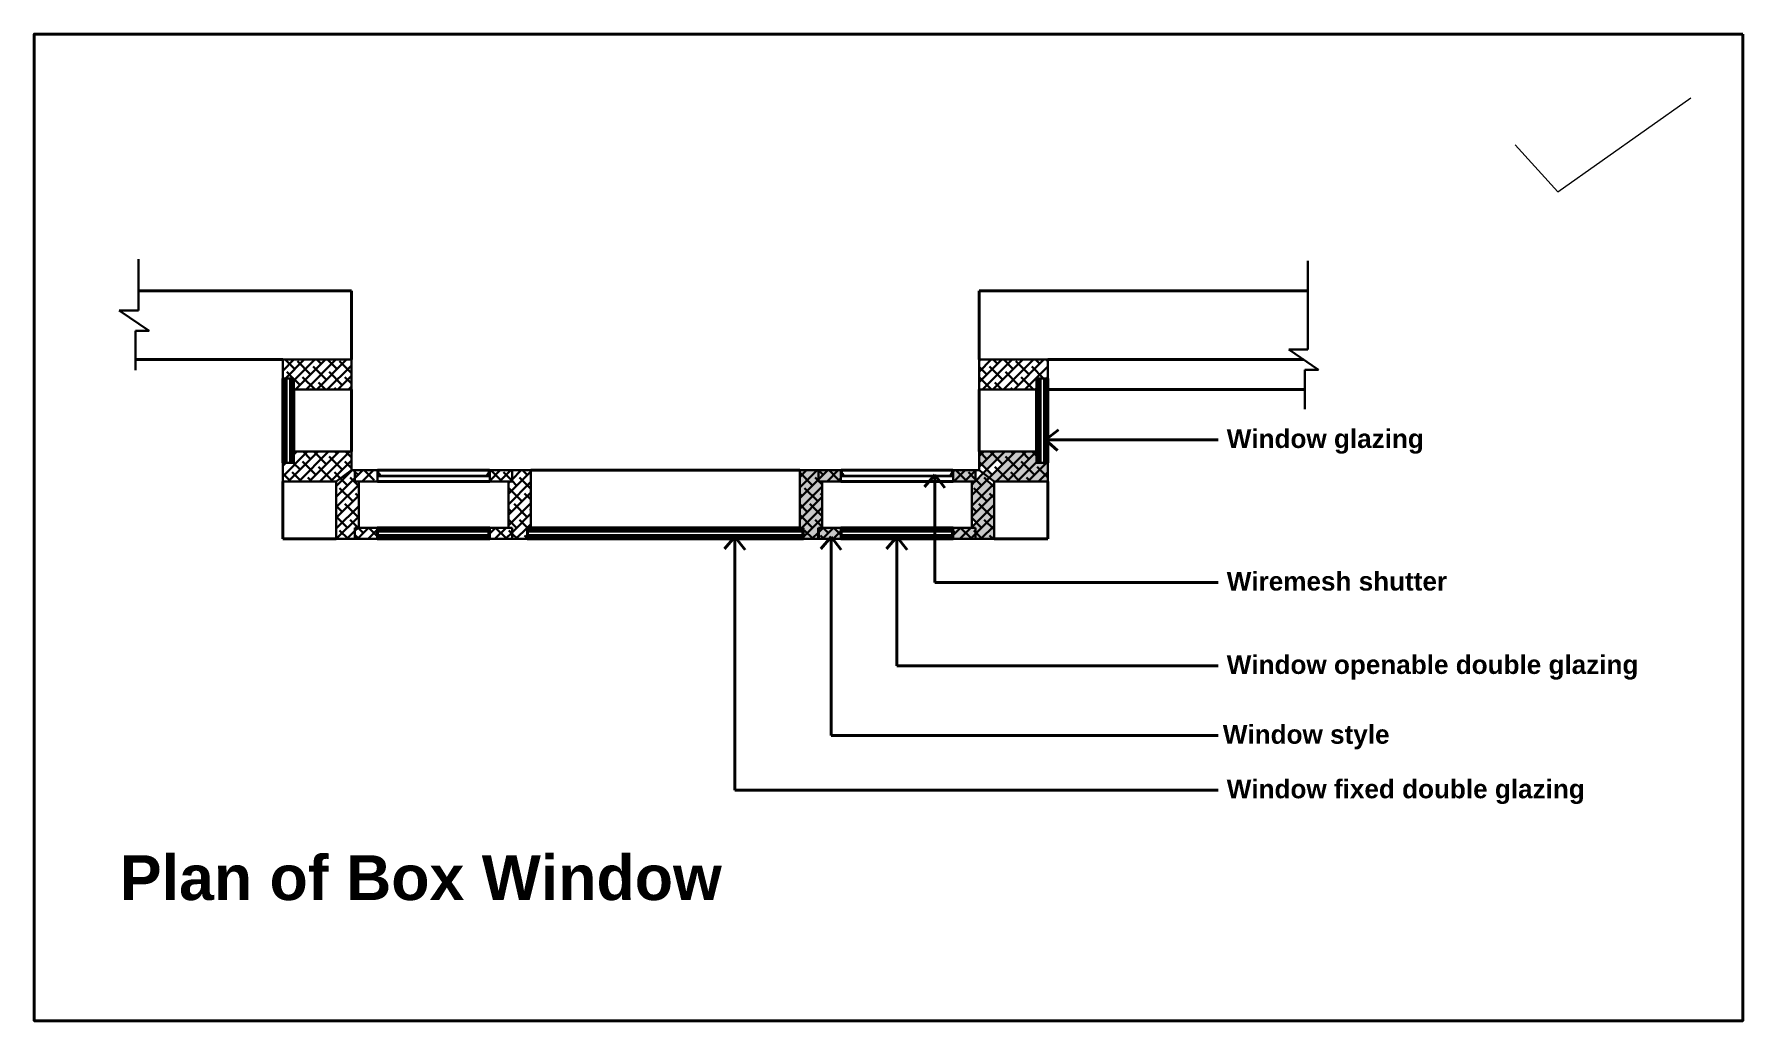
# Model space of a CAD drawing. Header units: inches. Extents: x 1352 to 5457, y 84 to 1168.
# Drawn here: x 1500.14 to 1523.01, y 248.87 to 262.07 of the extents above; entities that cross this region are included whole.
import ezdxf

# ---------------------------------------------------------------- set-up
doc = ezdxf.new("R2010")
doc.units = ezdxf.units.IN
doc.header["$MEASUREMENT"] = 0
for name, color, linetype, lineweight in [('CILL', 250, 'Continuous', 9), ('text', 250, 'Continuous', 30), ('wall', 7, 'Continuous', 40), ('win', 250, 'Continuous', 30)]:
    doc.layers.add(name, color=color, linetype=linetype, lineweight=lineweight)
doc.styles.get("Standard").update_dxf_attribs({"font": 'arialbd.ttf', "height": 1.5})

msp = doc.modelspace()

# ---------------------------------------------------------------- hatches: boundary and pattern name
at = {"layer": 'CILL'}
h = msp.add_hatch(color=256, dxfattribs=at)
h.set_gradient(color1=(244, 224, 139), color2=(251, 243, 208), one_color=1, tint=0.9, name='INVCYLINDER')
h.paths.add_polyline_path([(1512.46, 256.239), (1512.441, 256.239), (1512.441, 256.219)], flags=17)
h.paths.add_polyline_path([(1512.602, 256.239), (1512.478, 256.239), (1512.54, 256.177)])
h.paths.add_polyline_path([(1512.54, 256.177), (1512.452, 256.089), (1512.593, 256.089), (1512.611, 256.106)])
h.paths.add_polyline_path([(1512.741, 256.236), (1512.741, 256.239), (1512.602, 256.239), (1512.54, 256.177), (1512.611, 256.106)])
h.paths.add_polyline_path([(1512.741, 256.236), (1512.681, 256.177), (1512.741, 256.117)])
h.paths.add_polyline_path([(1512.741, 256.117), (1512.681, 256.177), (1512.593, 256.089), (1512.691, 256.089), (1512.734, 256.089), (1512.741, 256.095)])
h.paths.add_polyline_path([(1512.478, 256.239), (1512.46, 256.239), (1512.441, 256.219), (1512.441, 256.089), (1512.452, 256.089), (1512.54, 256.177)])
h.paths.add_polyline_path([(1510.951, 255.342), (1510.951, 255.343, 0.414245), (1510.957, 255.349), (1510.939, 255.349), (1510.939, 255.319), (1510.939, 255.319, 0.341783), (1510.943, 255.323), (1510.943, 255.324), (1510.943, 255.328), (1510.944, 255.328), (1510.944, 255.332, -0.323881)])
h.paths.add_polyline_path([(1512.442, 255.418), (1512.424, 255.418), (1512.424, 255.37), (1512.442, 255.37)])
h.paths.add_polyline_path([(1512.442, 255.468), (1512.442, 255.469, 0.253708), (1512.438, 255.464), (1512.438, 255.464), (1512.438, 255.46), (1512.437, 255.46), (1512.437, 255.456, -0.323881), (1512.429, 255.446), (1512.429, 255.444, 0.414245), (1512.424, 255.439), (1512.442, 255.439)])
h.paths.add_polyline_path([(1512.442, 255.426), (1512.442, 255.372), (1512.469, 255.399)], flags=17)
h.paths.add_polyline_path([(1512.539, 255.469), (1512.442, 255.469), (1512.442, 255.426), (1512.469, 255.399)])
h.paths.add_polyline_path([(1512.611, 255.399), (1512.541, 255.469), (1512.539, 255.469), (1512.442, 255.372), (1512.442, 255.319), (1512.53, 255.319)])
h.paths.add_polyline_path([(1512.68, 255.469), (1512.541, 255.469), (1512.611, 255.399)])
h.paths.add_polyline_path([(1512.742, 255.469), (1512.691, 255.469), (1512.68, 255.469), (1512.611, 255.399), (1512.681, 255.328), (1512.742, 255.389)])
h.paths.add_polyline_path([(1512.611, 255.399), (1512.53, 255.319), (1512.672, 255.319), (1512.681, 255.328)])
h.paths.add_polyline_path([(1512.742, 255.389), (1512.672, 255.319), (1512.742, 255.319)])
h.paths.add_polyline_path([(1512.742, 255.409), (1512.742, 255.389), (1512.752, 255.399)])
h.paths.add_polyline_path([(1512.823, 255.47), (1512.752, 255.541), (1512.691, 255.479), (1512.691, 255.469), (1512.742, 255.469), (1512.742, 255.409), (1512.752, 255.399)])
h.paths.add_polyline_path([(1512.964, 255.47), (1512.893, 255.541), (1512.752, 255.399), (1512.823, 255.328)])
h.paths.add_polyline_path([(1512.752, 255.399), (1512.742, 255.389), (1512.742, 255.319), (1512.813, 255.319), (1512.823, 255.328)])
h.paths.add_polyline_path([(1512.989, 255.353), (1512.989, 255.445), (1512.964, 255.47), (1512.823, 255.328), (1512.832, 255.319), (1512.954, 255.319)])
h.paths.add_polyline_path([(1512.989, 255.353), (1512.964, 255.328), (1512.974, 255.319), (1512.989, 255.319)])
h.paths.add_polyline_path([(1512.964, 255.328), (1512.954, 255.319), (1512.974, 255.319)], flags=17)
h.paths.add_polyline_path([(1512.989, 255.494), (1512.964, 255.47), (1512.989, 255.445)])
h.paths.add_polyline_path([(1512.989, 255.636), (1512.893, 255.541), (1512.964, 255.47), (1512.989, 255.494)])
h.paths.add_polyline_path([(1512.893, 255.682), (1512.752, 255.541), (1512.823, 255.47), (1512.964, 255.611)])
h.paths.add_polyline_path([(1512.989, 255.777), (1512.893, 255.682), (1512.964, 255.611), (1512.989, 255.636)])
h.paths.add_polyline_path([(1512.893, 255.682), (1512.823, 255.753), (1512.691, 255.621), (1512.691, 255.602), (1512.752, 255.541)])
h.paths.add_polyline_path([(1512.989, 255.777), (1512.989, 255.87), (1512.964, 255.894), (1512.823, 255.753), (1512.893, 255.682)])
h.paths.add_polyline_path([(1512.893, 255.823), (1512.823, 255.894), (1512.691, 255.762), (1512.691, 255.743), (1512.752, 255.682)])
h.paths.add_polyline_path([(1512.691, 255.743), (1512.691, 255.621), (1512.752, 255.682)], flags=17)
h.paths.add_polyline_path([(1512.823, 255.894), (1512.752, 255.965), (1512.691, 255.904), (1512.691, 255.762)])
h.paths.add_polyline_path([(1512.964, 256.035), (1512.893, 256.106), (1512.752, 255.965), (1512.823, 255.894)])
h.paths.add_polyline_path([(1512.989, 255.918), (1512.989, 256.011), (1512.964, 256.035), (1512.823, 255.894), (1512.893, 255.823), (1512.964, 255.894)])
h.paths.add_polyline_path([(1512.989, 255.918), (1512.964, 255.894), (1512.989, 255.87)], flags=17)
h.paths.add_polyline_path([(1512.989, 256.06), (1512.964, 256.035), (1512.989, 256.011)])
h.paths.add_polyline_path([(1512.925, 256.138), (1512.844, 256.198), (1512.752, 256.106), (1512.823, 256.035), (1512.893, 256.106)])
h.paths.add_polyline_path([(1512.752, 256.106), (1512.741, 256.095), (1512.741, 256.089), (1512.734, 256.089), (1512.691, 256.045), (1512.691, 255.904), (1512.752, 255.965), (1512.823, 256.035)])
h.paths.add_polyline_path([(1512.789, 256.352), (1512.789, 256.239), (1512.844, 256.198), (1512.893, 256.248)])
h.paths.add_polyline_path([(1512.893, 256.389), (1512.823, 256.46), (1512.789, 256.426), (1512.789, 256.352), (1512.823, 256.318)])
h.paths.add_polyline_path([(1513.035, 256.389), (1512.964, 256.46), (1512.823, 256.318), (1512.893, 256.248)])
h.paths.add_polyline_path([(1513.106, 256.318), (1513.035, 256.389), (1512.893, 256.248), (1512.964, 256.177)], flags=16)
h.paths.add_polyline_path([(1512.893, 256.248), (1512.844, 256.198), (1512.925, 256.138), (1512.964, 256.177)])
h.paths.add_polyline_path([(1513.106, 256.177), (1513.035, 256.248), (1512.925, 256.138), (1512.991, 256.089), (1513.017, 256.089)])
h.paths.add_polyline_path([(1513.106, 256.177), (1513.017, 256.089), (1513.159, 256.089), (1513.176, 256.106)])
h.paths.add_polyline_path([(1513.318, 256.248), (1513.247, 256.318), (1513.106, 256.177), (1513.176, 256.106)])
h.paths.add_polyline_path([(1513.247, 256.177), (1513.159, 256.089), (1513.3, 256.089), (1513.318, 256.106)])
h.paths.add_polyline_path([(1513.459, 256.248), (1513.388, 256.318), (1513.247, 256.177), (1513.318, 256.106)])
h.paths.add_polyline_path([(1513.53, 256.177), (1513.459, 256.248), (1513.318, 256.106), (1513.335, 256.089), (1513.442, 256.089)])
h.paths.add_polyline_path([(1513.318, 256.106), (1513.3, 256.089), (1513.335, 256.089)])
h.paths.add_polyline_path([(1513.671, 256.177), (1513.601, 256.248), (1513.459, 256.106), (1513.477, 256.089), (1513.583, 256.089)])
h.paths.add_polyline_path([(1513.709, 256.14), (1513.671, 256.177), (1513.583, 256.089), (1513.709, 256.089)])
h.paths.add_polyline_path([(1513.709, 256.339), (1513.692, 256.339), (1513.601, 256.248), (1513.671, 256.177), (1513.709, 256.214)])
h.paths.add_polyline_path([(1513.709, 256.214), (1513.671, 256.177), (1513.709, 256.14)])
h.paths.add_polyline_path([(1513.692, 256.339), (1513.651, 256.339), (1513.671, 256.318)], flags=17)
h.paths.add_polyline_path([(1513.651, 256.339), (1513.559, 256.339), (1513.559, 256.347), (1513.459, 256.248), (1513.53, 256.177), (1513.601, 256.248), (1513.671, 256.318)])
h.paths.add_polyline_path([(1513.559, 256.431), (1513.53, 256.46), (1513.388, 256.318), (1513.459, 256.248), (1513.559, 256.347)])
h.paths.add_polyline_path([(1513.559, 256.488), (1513.53, 256.46), (1513.559, 256.431)])
h.paths.add_polyline_path([(1513.559, 256.488), (1513.559, 256.489), (1513.501, 256.489), (1513.53, 256.46)])
h.paths.add_polyline_path([(1513.53, 256.46), (1513.501, 256.489), (1513.417, 256.489), (1513.388, 256.46), (1513.459, 256.389)])
h.paths.add_polyline_path([(1513.417, 256.489), (1513.359, 256.489), (1513.388, 256.46)])
h.paths.add_polyline_path([(1513.388, 256.46), (1513.359, 256.489), (1513.276, 256.489), (1513.176, 256.389), (1513.247, 256.318)])
h.paths.add_polyline_path([(1513.459, 256.389), (1513.388, 256.46), (1513.247, 256.318), (1513.318, 256.248), (1513.388, 256.318)])
h.paths.add_polyline_path([(1513.247, 256.318), (1513.176, 256.389), (1513.035, 256.248), (1513.106, 256.177)])
h.paths.add_polyline_path([(1513.247, 256.46), (1513.218, 256.489), (1513.134, 256.489), (1513.035, 256.389), (1513.106, 256.318)])
h.paths.add_polyline_path([(1513.276, 256.489), (1513.218, 256.489), (1513.247, 256.46)], flags=17)
h.paths.add_polyline_path([(1513.134, 256.489), (1512.993, 256.489), (1512.964, 256.46), (1513.035, 256.389)])
h.paths.add_polyline_path([(1512.993, 256.489), (1512.935, 256.489), (1512.964, 256.46)])
h.paths.add_polyline_path([(1512.935, 256.489), (1512.852, 256.489), (1512.823, 256.46), (1512.893, 256.389), (1512.964, 256.46)])
h.paths.add_polyline_path([(1512.852, 256.489), (1512.794, 256.489), (1512.823, 256.46)])
h.paths.add_polyline_path([(1512.823, 256.46), (1512.794, 256.489), (1512.789, 256.489), (1512.789, 256.426)])
h.paths.add_polyline_path([(1512.823, 256.318), (1512.789, 256.352), (1512.789, 256.284)])
h.paths.add_polyline_path([(1512.823, 256.318), (1512.789, 256.284), (1512.789, 256.239), (1512.844, 256.198), (1512.893, 256.248)])
h.paths.add_polyline_path([(1513.106, 256.318), (1513.035, 256.389), (1512.893, 256.248), (1512.964, 256.177), (1513.035, 256.248)])
h = msp.add_hatch(color=256, dxfattribs=at)
h.set_gradient(color1=(244, 224, 139), color2=(251, 243, 208), one_color=1, tint=0.9, name='CYLINDER')
h.paths.add_polyline_path([(1510.622, 256.239), (1510.48, 256.239), (1510.419, 256.177), (1510.489, 256.106)])
h.paths.add_polyline_path([(1510.489, 256.106), (1510.419, 256.177), (1510.389, 256.147), (1510.389, 256.006)])
h.paths.add_polyline_path([(1510.639, 256.239), (1510.622, 256.239), (1510.489, 256.106), (1510.56, 256.035), (1510.639, 256.114)])
h.paths.add_polyline_path([(1510.56, 256.035), (1510.489, 256.106), (1510.389, 256.006), (1510.389, 255.924), (1510.419, 255.894)])
h.paths.add_polyline_path([(1510.689, 256.023), (1510.689, 256.048), (1510.648, 256.089), (1510.639, 256.089), (1510.639, 256.098), (1510.631, 256.106), (1510.489, 255.965), (1510.56, 255.894)])
h.paths.add_polyline_path([(1510.56, 255.894), (1510.489, 255.965), (1510.389, 255.864), (1510.389, 255.783), (1510.419, 255.753)])
h.paths.add_polyline_path([(1510.48, 256.239), (1510.389, 256.239), (1510.389, 256.207), (1510.419, 256.177)])
h.paths.add_polyline_path([(1510.389, 256.207), (1510.389, 256.147), (1510.419, 256.177)])
h.paths.add_polyline_path([(1510.689, 256.023), (1510.56, 255.894), (1510.631, 255.823), (1510.689, 255.881)])
h.paths.add_polyline_path([(1510.631, 255.823), (1510.56, 255.894), (1510.419, 255.753), (1510.489, 255.682)])
h.paths.add_polyline_path([(1510.489, 255.682), (1510.419, 255.753), (1510.389, 255.723), (1510.389, 255.641), (1510.419, 255.611)])
h.paths.add_polyline_path([(1510.389, 255.783), (1510.389, 255.723), (1510.419, 255.753)])
h.paths.add_polyline_path([(1510.419, 255.894), (1510.389, 255.924), (1510.389, 255.864)])
h.paths.add_polyline_path([(1510.689, 255.881), (1510.56, 255.753), (1510.631, 255.682), (1510.689, 255.74)])
h.paths.add_polyline_path([(1510.631, 255.682), (1510.56, 255.753), (1510.419, 255.611), (1510.489, 255.541)])
h.paths.add_polyline_path([(1510.419, 255.611), (1510.389, 255.581), (1510.389, 255.469), (1510.417, 255.469), (1510.489, 255.541)])
h.paths.add_polyline_path([(1510.389, 255.641), (1510.389, 255.581), (1510.419, 255.611)])
h.paths.add_polyline_path([(1510.56, 255.47), (1510.489, 255.541), (1510.417, 255.469), (1510.439, 255.469), (1510.439, 255.348)])
h.paths.add_polyline_path([(1510.489, 255.399), (1510.439, 255.348), (1510.439, 255.319), (1510.439, 255.319), (1510.55, 255.319), (1510.56, 255.328)])
h.paths.add_polyline_path([(1510.639, 255.469), (1510.689, 255.469), (1510.689, 255.483), (1510.631, 255.541), (1510.489, 255.399), (1510.56, 255.328), (1510.639, 255.407)])
h.paths.add_polyline_path([(1510.689, 255.624), (1510.631, 255.682), (1510.489, 255.541), (1510.56, 255.47), (1510.689, 255.598)])
h.paths.add_polyline_path([(1510.689, 255.74), (1510.631, 255.682), (1510.689, 255.624)])
h.paths.add_polyline_path([(1510.689, 255.598), (1510.631, 255.541), (1510.689, 255.483)], flags=17)
h = msp.add_hatch(color=256, dxfattribs=at)
h.set_gradient(color1=(244, 224, 139), color2=(251, 243, 208), one_color=1, tint=0.9, name='INVCYLINDER')
h.paths.add_polyline_path([(1510.689, 256.089), (1510.648, 256.089), (1510.689, 256.048)])
h.paths.add_polyline_path([(1510.639, 256.098), (1510.639, 256.089), (1510.648, 256.089)])
h.paths.add_polyline_path([(1510.639, 256.114), (1510.631, 256.106), (1510.639, 256.098)])
h.paths.add_polyline_path([(1510.639, 255.407), (1510.56, 255.328), (1510.57, 255.319), (1510.639, 255.319)])
h.paths.add_polyline_path([(1510.56, 255.328), (1510.55, 255.319), (1510.57, 255.319)])
h.paths.add_polyline_path([(1510.701, 255.328), (1510.692, 255.319), (1510.711, 255.319)])
h = msp.add_hatch(color=256, dxfattribs=at)
h.set_gradient(color1=(244, 224, 139), color2=(251, 243, 208), one_color=1, tint=0.9, name='INVCYLINDER')
h.paths.add_polyline_path([(1510.701, 256.177), (1510.64, 256.239), (1510.639, 256.239), (1510.639, 256.114)])
h.paths.add_polyline_path([(1510.843, 256.177), (1510.781, 256.239), (1510.763, 256.239), (1510.639, 256.114), (1510.639, 256.098), (1510.648, 256.089), (1510.689, 256.089), (1510.755, 256.089)])
h.paths.add_polyline_path([(1510.763, 256.239), (1510.64, 256.239), (1510.701, 256.177)], flags=17)
h.paths.add_polyline_path([(1510.905, 256.239), (1510.781, 256.239), (1510.843, 256.177)])
h.paths.add_polyline_path([(1510.939, 256.239), (1510.905, 256.239), (1510.843, 256.177), (1510.914, 256.106), (1510.939, 256.131)])
h.paths.add_polyline_path([(1510.843, 256.177), (1510.755, 256.089), (1510.896, 256.089), (1510.914, 256.106)])
h.paths.add_polyline_path([(1510.939, 256.131), (1510.896, 256.089), (1510.939, 256.089)])
h.paths.add_polyline_path([(1510.7, 255.469), (1510.689, 255.469), (1510.639, 255.469), (1510.639, 255.407)])
h.paths.add_polyline_path([(1510.703, 255.469), (1510.7, 255.469), (1510.639, 255.407), (1510.639, 255.319), (1510.692, 255.319), (1510.772, 255.399)])
h.paths.add_polyline_path([(1510.844, 255.469), (1510.842, 255.469), (1510.701, 255.328), (1510.711, 255.319), (1510.784, 255.319), (1510.811, 255.349), (1510.834, 255.319), (1510.914, 255.399)])
h.paths.add_polyline_path([(1510.842, 255.469), (1510.703, 255.469), (1510.772, 255.399)], flags=17)
h.paths.add_polyline_path([(1510.939, 255.469), (1510.844, 255.469), (1510.914, 255.399), (1510.939, 255.424)])
h.paths.add_polyline_path([(1510.939, 255.424), (1510.914, 255.399), (1510.939, 255.374)])
h.paths.add_polyline_path([(1510.939, 255.374), (1510.914, 255.399), (1510.834, 255.319), (1510.834, 255.319), (1510.939, 255.319)])
h.paths.add_polyline_path([(1510.811, 255.349), (1510.784, 255.319), (1510.811, 255.319)], flags=17)
h.paths.add_polyline_path([(1510.811, 255.349), (1510.811, 255.319), (1510.834, 255.319)], flags=17)
h = msp.add_hatch(color=256, dxfattribs=at)
h.set_gradient(color1=(127, 223, 255), one_color=1, tint=1)
h.paths.add_polyline_path([(1504.735, 255.439), (1504.735, 255.419), (1506.239, 255.419), (1506.239, 255.439), (1506.221, 255.439)])
h.paths.add_polyline_path([(1504.735, 255.369), (1504.735, 255.349), (1504.753, 255.349), (1506.239, 255.349), (1506.239, 255.369)])
h.paths.add_polyline_path([(1506.739, 255.369), (1506.739, 255.349), (1506.757, 255.349), (1510.439, 255.349), (1510.439, 255.369)])
h.paths.add_polyline_path([(1506.739, 255.439), (1506.739, 255.419), (1510.439, 255.419), (1510.439, 255.439), (1510.421, 255.439)])
h.paths.add_polyline_path([(1510.939, 255.369), (1510.939, 255.349), (1510.957, 255.349), (1512.197, 255.349), (1512.197, 255.369)])
h.paths.add_polyline_path([(1510.939, 255.439), (1510.939, 255.419), (1512.197, 255.419), (1512.197, 255.439)])

# ---------------------------------------------------------------- linework, layer by layer
for p, q in [((1520.536, 259.963), (1522.313, 261.222)), ((1519.963, 260.593), (1520.536, 259.963)), ((1504.736, 256.174), (1506.239, 256.174)), ((1504.736, 256.154), (1506.239, 256.154)), ((1504.745, 256.228), (1504.745, 256.229)), ((1506.229, 256.228), (1506.23, 256.229)), ((1510.939, 256.174), (1512.441, 256.174)), ((1510.939, 256.154), (1512.441, 256.154)), ((1510.948, 256.228), (1510.948, 256.229)), ((1512.432, 256.228), (1512.432, 256.229)), ((1504.739, 255.464), (1504.739, 255.464)), ((1506.234, 255.464), (1506.234, 255.464)), ((1506.743, 255.464), (1506.743, 255.464)), ((1510.434, 255.464), (1510.434, 255.464)), ((1510.943, 255.464), (1510.943, 255.464)), ((1512.438, 255.464), (1512.438, 255.464)), ((1504.753, 255.418), (1504.735, 255.418)), ((1504.753, 255.37), (1504.735, 255.37)), ((1504.739, 255.323), (1504.739, 255.324)), ((1504.753, 255.37), (1504.753, 255.418)), ((1506.221, 255.37), (1506.221, 255.418)), ((1506.221, 255.418), (1506.239, 255.418)), ((1506.221, 255.37), (1506.239, 255.37)), ((1506.234, 255.323), (1506.234, 255.324)), ((1506.757, 255.418), (1506.739, 255.418)), ((1506.757, 255.37), (1506.739, 255.37)), ((1506.743, 255.323), (1506.743, 255.324)), ((1506.757, 255.37), (1506.757, 255.418)), ((1510.421, 255.37), (1510.421, 255.418)), ((1510.421, 255.418), (1510.439, 255.418)), ((1510.421, 255.37), (1510.439, 255.37)), ((1510.434, 255.323), (1510.434, 255.324)), ((1510.957, 255.418), (1510.939, 255.418)), ((1510.957, 255.37), (1510.939, 255.37)), ((1510.943, 255.323), (1510.943, 255.324)), ((1510.957, 255.37), (1510.957, 255.418)), ((1512.424, 255.37), (1512.424, 255.418)), ((1512.424, 255.418), (1512.442, 255.418)), ((1512.424, 255.37), (1512.442, 255.37)), ((1512.438, 255.323), (1512.438, 255.324))]:
    msp.add_line(p, q, dxfattribs=at)
for centre, radius, start, end in [((1504.729, 256.225), 0.0165, 13.5566, 64.7601), ((1504.732, 256.225), 0.0136, 344.3221, 345.1784), ((1506.243, 256.225), 0.0136, 194.8216, 195.6779), ((1506.246, 256.225), 0.0165, 115.2399, 166.4434), ((1510.932, 256.225), 0.0165, 13.5566, 64.7601), ((1510.935, 256.225), 0.0136, 344.3221, 345.1784), ((1512.448, 256.225), 0.0165, 115.2399, 166.4434), ((1512.445, 256.225), 0.0136, 194.8216, 195.6779), ((1504.733, 255.462), 0.00679, 15.6779, 72.622), ((1504.733, 255.462), 0.00679, 344.3221, 345.1784), ((1506.241, 255.462), 0.00679, 107.378, 164.3221), ((1506.241, 255.462), 0.00679, 194.8216, 195.6779), ((1506.737, 255.462), 0.00679, 15.6779, 72.622), ((1506.737, 255.462), 0.00679, 344.3221, 345.1784), ((1510.441, 255.462), 0.00679, 107.378, 164.3221), ((1510.441, 255.462), 0.00679, 194.8216, 195.6779), ((1510.936, 255.463), 0.00704, 6.8956, 69.3419), ((1510.937, 255.462), 0.00679, 344.3221, 345.1784), ((1512.444, 255.462), 0.00679, 107.378, 164.3221), ((1512.444, 255.462), 0.00679, 194.8216, 195.6779), ((1504.734, 255.324), 0.0051, 276.5047, 351.9829), ((1506.239, 255.324), 0.0051, 188.0171, 263.4953), ((1506.738, 255.324), 0.0051, 276.5047, 351.9829), ((1510.439, 255.324), 0.0051, 188.0171, 263.4953), ((1510.938, 255.324), 0.0051, 276.5047, 351.9829), ((1512.443, 255.324), 0.0051, 188.0171, 263.4953)]:
    msp.add_arc(centre, radius, start, end, dxfattribs=at)
at = {"layer": 'text', "linetype": 'Continuous'}
for p, q in [((1501.538, 259.064), (1501.538, 258.378)), ((1517.189, 258.541), (1517.189, 259.043)), ((1517.189, 258.541), (1517.189, 257.854)), ((1501.538, 258.378), (1501.282, 258.378)), ((1501.282, 258.378), (1501.682, 258.104)), ((1501.682, 258.104), (1501.499, 258.104)), ((1501.499, 258.104), (1501.499, 257.58)), ((1517.189, 257.854), (1516.933, 257.854)), ((1516.933, 257.854), (1517.332, 257.581)), ((1517.332, 257.581), (1517.15, 257.581)), ((1517.15, 257.581), (1517.15, 257.057)), ((1503.499, 257.469), (1503.499, 256.339)), ((1503.519, 257.469), (1503.519, 256.339)), ((1503.569, 257.469), (1503.569, 256.339)), ((1503.589, 257.469), (1503.589, 256.339)), ((1513.589, 257.469), (1513.589, 256.339)), ((1513.609, 257.469), (1513.609, 256.339)), ((1513.659, 257.469), (1513.659, 256.339)), ((1513.679, 257.469), (1513.679, 256.339)), ((1506.239, 255.439), (1504.735, 255.439)), ((1506.739, 255.439), (1510.439, 255.439)), ((1510.939, 255.439), (1512.442, 255.439)), ((1506.239, 255.419), (1504.735, 255.419)), ((1506.239, 255.369), (1504.735, 255.369)), ((1506.239, 255.349), (1504.735, 255.349)), ((1506.739, 255.419), (1510.439, 255.419)), ((1506.739, 255.369), (1510.439, 255.369)), ((1506.739, 255.349), (1510.439, 255.349)), ((1510.939, 255.419), (1512.442, 255.419)), ((1510.939, 255.369), (1512.442, 255.369)), ((1510.939, 255.349), (1512.442, 255.349))]:
    msp.add_line(p, q, dxfattribs=at)
at = {"layer": 'wall'}
for p, q in [((1501.538, 258.639), (1504.389, 258.639)), ((1504.389, 258.639), (1504.389, 257.719)), ((1512.789, 258.639), (1517.189, 258.639)), ((1512.789, 258.639), (1512.789, 257.719)), ((1503.469, 257.719), (1501.499, 257.719)), ((1513.709, 257.719), (1517.131, 257.719)), ((1503.469, 257.469), (1503.469, 256.339)), ((1503.619, 257.319), (1503.619, 256.489)), ((1504.389, 256.489), (1504.389, 257.319)), ((1512.789, 257.319), (1512.789, 256.489)), ((1513.559, 257.319), (1513.559, 256.489)), ((1513.709, 257.469), (1513.709, 256.339)), ((1513.709, 257.319), (1517.15, 257.319)), ((1512.789, 256.489), (1512.789, 256.639)), ((1513.559, 256.489), (1513.559, 256.639)), ((1513.709, 256.339), (1513.709, 256.489)), ((1504.739, 256.239), (1506.236, 256.239)), ((1506.789, 256.239), (1510.389, 256.239)), ((1510.941, 256.239), (1512.438, 256.239)), ((1503.469, 256.089), (1503.469, 255.319)), ((1504.736, 256.089), (1506.239, 256.089)), ((1506.239, 256.089), (1504.736, 256.089)), ((1510.939, 256.089), (1512.441, 256.089)), ((1513.709, 256.089), (1513.709, 255.319)), ((1504.735, 255.469), (1506.239, 255.469)), ((1506.239, 255.469), (1504.735, 255.469)), ((1506.239, 255.469), (1504.735, 255.469)), ((1506.789, 255.469), (1510.389, 255.469)), ((1510.639, 255.469), (1510.639, 255.319)), ((1510.939, 255.469), (1512.442, 255.469)), ((1510.939, 255.469), (1512.442, 255.469)), ((1503.469, 255.319), (1504.186, 255.319)), ((1504.735, 255.319), (1506.239, 255.319)), ((1506.739, 255.319), (1510.439, 255.319)), ((1510.939, 255.319), (1512.442, 255.319)), ((1510.939, 255.319), (1512.442, 255.319)), ((1512.989, 255.319), (1513.709, 255.319))]:
    msp.add_line(p, q, dxfattribs=at)
at = {"layer": 'wall', "linetype": 'Continuous'}
for p, q in [((1513.679, 256.644), (1513.853, 256.779)), ((1515.987, 256.644), (1513.679, 256.644)), ((1513.679, 256.644), (1513.838, 256.504)), ((1512.197, 256.176), (1512.057, 256.016)), ((1512.197, 256.176), (1512.332, 256.002)), ((1512.197, 256.176), (1512.197, 254.736)), ((1509.522, 255.349), (1509.382, 255.189)), ((1509.522, 255.349), (1509.657, 255.175)), ((1509.522, 255.349), (1509.522, 251.957)), ((1510.811, 255.349), (1510.67, 255.189)), ((1510.811, 255.349), (1510.945, 255.175)), ((1510.811, 255.349), (1510.811, 252.687)), ((1511.69, 255.349), (1511.55, 255.189)), ((1511.69, 255.349), (1511.825, 255.175)), ((1511.69, 255.349), (1511.69, 253.62)), ((1515.987, 254.736), (1512.197, 254.736)), ((1515.987, 253.62), (1511.69, 253.62)), ((1515.987, 252.687), (1510.811, 252.687)), ((1515.987, 251.957), (1509.522, 251.957))]:
    msp.add_line(p, q, dxfattribs=at)
msp.add_lwpolyline([(1523.01, 262.075), (1500.143, 262.075), (1500.143, 248.871), (1523.01, 248.871)], close=True, dxfattribs=at)
at = {"layer": 'win'}
for p, q in [((1503.469, 257.719), (1504.389, 257.719)), ((1503.469, 257.719), (1503.469, 257.469)), ((1503.469, 257.712), (1503.475, 257.719)), ((1503.469, 257.571), (1503.616, 257.719)), ((1503.63, 257.591), (1503.503, 257.719)), ((1503.508, 257.469), (1503.758, 257.719)), ((1503.619, 257.438), (1503.899, 257.719)), ((1503.641, 257.319), (1504.041, 257.719)), ((1503.782, 257.319), (1504.182, 257.719)), ((1503.924, 257.319), (1504.324, 257.719)), ((1503.984, 257.662), (1503.927, 257.719)), ((1504.196, 257.591), (1504.068, 257.719)), ((1504.389, 257.319), (1504.389, 257.719)), ((1512.789, 257.719), (1513.709, 257.719)), ((1512.789, 257.719), (1512.789, 257.319)), ((1512.789, 257.698), (1512.809, 257.719)), ((1512.789, 257.557), (1512.95, 257.719)), ((1512.789, 257.416), (1513.092, 257.719)), ((1512.833, 257.319), (1513.233, 257.719)), ((1512.975, 257.319), (1513.375, 257.719)), ((1513.035, 257.662), (1512.978, 257.719)), ((1513.116, 257.319), (1513.516, 257.719)), ((1513.247, 257.591), (1513.119, 257.719)), ((1513.257, 257.319), (1513.657, 257.719)), ((1513.601, 257.662), (1513.544, 257.719)), ((1513.709, 257.695), (1513.685, 257.719)), ((1513.709, 257.719), (1513.709, 257.469)), ((1503.611, 257.469), (1503.524, 257.556)), ((1503.842, 257.52), (1503.666, 257.697)), ((1503.903, 257.319), (1503.736, 257.485)), ((1504.055, 257.45), (1503.878, 257.626)), ((1504.065, 257.319), (1504.389, 257.642)), ((1504.267, 257.379), (1504.09, 257.556)), ((1504.206, 257.319), (1504.389, 257.501)), ((1504.389, 257.54), (1504.231, 257.697)), ((1504.389, 257.399), (1504.302, 257.485)), ((1512.893, 257.52), (1512.789, 257.625)), ((1513.106, 257.45), (1512.929, 257.626)), ((1513.318, 257.379), (1513.141, 257.556)), ((1513.459, 257.52), (1513.282, 257.697)), ((1513.519, 257.319), (1513.353, 257.485)), ((1513.399, 257.319), (1513.709, 257.628)), ((1513.652, 257.469), (1513.494, 257.626)), ((1513.69, 257.469), (1513.709, 257.487)), ((1513.709, 257.554), (1513.707, 257.556)), ((1503.47, 257.469), (1503.469, 257.47)), ((1503.619, 257.469), (1503.469, 257.469)), ((1503.619, 257.319), (1503.619, 257.469)), ((1503.701, 257.379), (1503.619, 257.461)), ((1504.389, 257.319), (1503.619, 257.319)), ((1504.044, 257.319), (1503.949, 257.414)), ((1504.186, 257.319), (1504.161, 257.344)), ((1504.348, 257.319), (1504.389, 257.359)), ((1512.954, 257.319), (1512.789, 257.484)), ((1512.789, 257.319), (1513.559, 257.319)), ((1513.095, 257.319), (1513, 257.414)), ((1513.237, 257.319), (1513.212, 257.344)), ((1513.54, 257.319), (1513.559, 257.337)), ((1513.559, 257.469), (1513.709, 257.469)), ((1513.559, 257.469), (1513.559, 257.319)), ((1503.469, 256.157), (1503.801, 256.489)), ((1503.542, 256.089), (1503.942, 256.489)), ((1504.389, 256.489), (1503.619, 256.489)), ((1503.619, 256.489), (1503.619, 256.339)), ((1503.619, 256.448), (1503.659, 256.489)), ((1503.63, 256.46), (1503.619, 256.472)), ((1503.684, 256.089), (1504.084, 256.489)), ((1503.913, 256.177), (1503.736, 256.354)), ((1503.842, 256.389), (1503.743, 256.489)), ((1503.825, 256.089), (1504.225, 256.489)), ((1504.055, 256.318), (1503.884, 256.489)), ((1503.966, 256.089), (1504.366, 256.489)), ((1504.267, 256.248), (1504.09, 256.424)), ((1504.108, 256.089), (1504.389, 256.369)), ((1504.196, 256.46), (1504.167, 256.489)), ((1504.389, 256.267), (1504.302, 256.354)), ((1504.389, 256.409), (1504.309, 256.489)), ((1504.389, 256.489), (1504.389, 256.239)), ((1512.789, 256.489), (1513.559, 256.489)), ((1512.789, 256.239), (1512.789, 256.489)), ((1512.789, 256.426), (1512.852, 256.489)), ((1512.789, 256.284), (1512.993, 256.489)), ((1512.964, 256.177), (1512.789, 256.352)), ((1512.893, 256.389), (1512.794, 256.489)), ((1512.844, 256.198), (1513.134, 256.489)), ((1512.925, 256.138), (1513.276, 256.489)), ((1513.106, 256.318), (1512.935, 256.489)), ((1513.017, 256.089), (1513.417, 256.489)), ((1513.318, 256.248), (1513.141, 256.424)), ((1513.159, 256.089), (1513.559, 256.488)), ((1513.247, 256.46), (1513.218, 256.489)), ((1513.3, 256.089), (1513.559, 256.347)), ((1513.53, 256.177), (1513.353, 256.354)), ((1513.459, 256.389), (1513.359, 256.489)), ((1513.559, 256.431), (1513.501, 256.489)), ((1513.559, 256.489), (1513.559, 256.339)), ((1503.619, 256.339), (1503.469, 256.339)), ((1503.469, 256.339), (1503.469, 256.089)), ((1503.469, 256.298), (1503.509, 256.339)), ((1503.489, 256.318), (1503.469, 256.339)), ((1503.56, 256.106), (1503.469, 256.197)), ((1503.719, 256.089), (1503.595, 256.212)), ((1503.701, 256.248), (1503.61, 256.339)), ((1503.86, 256.089), (1503.807, 256.142)), ((1504.125, 256.106), (1503.949, 256.283)), ((1504.243, 256.13), (1504.161, 256.212)), ((1504.389, 256.239), (1504.186, 256.089)), ((1504.186, 256.026), (1504.399, 256.239)), ((1504.186, 255.884), (1504.436, 256.134)), ((1504.337, 256.035), (1504.243, 256.13)), ((1504.486, 256.028), (1504.373, 256.142)), ((1504.389, 256.239), (1504.436, 256.239)), ((1504.436, 256.219), (1504.417, 256.239)), ((1504.436, 256.239), (1504.436, 256.089)), ((1504.436, 256.239), (1504.736, 256.239)), ((1504.436, 256.134), (1504.541, 256.239)), ((1504.479, 256.177), (1504.436, 256.219)), ((1504.532, 256.089), (1504.682, 256.239)), ((1504.691, 256.106), (1504.559, 256.239)), ((1504.736, 256.24), (1504.736, 256.089)), ((1506.239, 256.24), (1506.239, 256.089)), ((1506.239, 256.239), (1506.239, 256.089)), ((1506.239, 256.239), (1506.539, 256.239)), ((1506.239, 256.098), (1506.379, 256.239)), ((1506.388, 256.106), (1506.256, 256.239)), ((1506.371, 256.089), (1506.521, 256.239)), ((1506.539, 256.097), (1506.423, 256.212)), ((1506.489, 255.924), (1506.789, 256.224)), ((1506.512, 256.089), (1506.539, 256.115)), ((1506.539, 256.239), (1506.539, 256.089)), ((1506.539, 256.239), (1506.789, 256.239)), ((1506.539, 256.115), (1506.662, 256.239)), ((1506.789, 255.989), (1506.636, 256.142)), ((1506.742, 256.177), (1506.68, 256.239)), ((1506.789, 256.239), (1506.789, 255.469)), ((1510.389, 256.239), (1510.389, 255.469)), ((1510.389, 256.239), (1510.639, 256.239)), ((1510.389, 256.147), (1510.48, 256.239)), ((1510.389, 256.006), (1510.622, 256.239)), ((1510.56, 256.035), (1510.389, 256.207)), ((1510.389, 255.864), (1510.639, 256.114)), ((1510.639, 256.098), (1510.595, 256.142)), ((1510.639, 256.239), (1510.639, 256.089)), ((1510.639, 256.239), (1510.939, 256.239)), ((1510.639, 256.114), (1510.763, 256.239)), ((1510.701, 256.177), (1510.64, 256.239)), ((1510.755, 256.089), (1510.905, 256.239)), ((1510.914, 256.106), (1510.781, 256.239)), ((1510.896, 256.089), (1510.939, 256.131)), ((1510.939, 256.24), (1510.939, 256.089)), ((1512.441, 256.24), (1512.441, 256.089)), ((1512.441, 256.239), (1512.741, 256.239)), ((1512.441, 256.219), (1512.46, 256.239)), ((1512.452, 256.089), (1512.602, 256.239)), ((1512.611, 256.106), (1512.478, 256.239)), ((1512.593, 256.089), (1512.741, 256.236)), ((1512.741, 256.117), (1512.646, 256.212)), ((1512.691, 255.904), (1512.925, 256.138)), ((1512.741, 256.239), (1512.741, 256.089)), ((1512.741, 256.239), (1512.789, 256.239)), ((1512.741, 256.236), (1512.743, 256.239)), ((1512.741, 256.095), (1512.844, 256.198)), ((1512.823, 256.035), (1512.741, 256.117)), ((1512.789, 256.239), (1512.991, 256.089)), ((1512.989, 256.011), (1512.858, 256.142)), ((1513.176, 256.106), (1513, 256.283)), ((1513.335, 256.089), (1513.212, 256.212)), ((1513.477, 256.089), (1513.424, 256.142)), ((1513.442, 256.089), (1513.692, 256.339)), ((1513.559, 256.339), (1513.709, 256.339)), ((1513.709, 256.14), (1513.565, 256.283)), ((1513.583, 256.089), (1513.709, 256.214)), ((1513.671, 256.318), (1513.651, 256.339)), ((1513.709, 256.339), (1513.709, 256.089)), ((1504.186, 256.089), (1503.469, 256.089)), ((1504.186, 256.089), (1504.186, 255.319)), ((1504.186, 255.743), (1504.486, 256.043)), ((1504.196, 255.894), (1504.186, 255.904)), ((1504.186, 255.602), (1504.486, 255.902)), ((1504.408, 255.823), (1504.231, 256)), ((1504.436, 256.089), (1504.486, 256.089)), ((1504.486, 255.887), (1504.444, 255.929)), ((1504.486, 256.089), (1504.486, 255.469)), ((1504.486, 256.089), (1504.736, 256.089)), ((1506.239, 256.089), (1506.489, 256.089)), ((1506.489, 256.089), (1506.489, 255.469)), ((1506.489, 256.089), (1506.539, 256.089)), ((1506.489, 256.065), (1506.512, 256.089)), ((1506.489, 255.782), (1506.789, 256.082)), ((1506.489, 255.641), (1506.789, 255.941)), ((1506.671, 255.823), (1506.494, 256)), ((1506.6, 256.035), (1506.539, 256.097)), ((1506.789, 255.847), (1506.706, 255.929)), ((1510.389, 255.723), (1510.689, 256.023)), ((1510.419, 255.894), (1510.389, 255.924)), ((1510.631, 255.823), (1510.454, 256)), ((1510.648, 256.089), (1510.639, 256.098)), ((1510.639, 256.089), (1510.689, 256.089)), ((1510.689, 256.048), (1510.648, 256.089)), ((1510.689, 255.907), (1510.666, 255.929)), ((1510.689, 256.089), (1510.689, 255.469)), ((1510.689, 256.089), (1510.939, 256.089)), ((1512.441, 256.089), (1512.691, 256.089)), ((1512.691, 256.089), (1512.691, 255.469)), ((1512.691, 256.089), (1512.741, 256.089)), ((1512.691, 256.045), (1512.734, 256.089)), ((1512.691, 255.762), (1512.989, 256.06)), ((1512.691, 255.621), (1512.989, 255.918)), ((1512.893, 255.823), (1512.717, 256)), ((1512.734, 256.089), (1512.741, 256.095)), ((1512.989, 255.87), (1512.929, 255.929)), ((1512.989, 255.319), (1512.989, 256.089)), ((1512.991, 256.089), (1513.709, 256.089)), ((1504.267, 255.682), (1504.186, 255.762)), ((1504.186, 255.46), (1504.486, 255.76)), ((1504.479, 255.611), (1504.302, 255.788)), ((1506.489, 255.5), (1506.789, 255.8)), ((1506.529, 255.682), (1506.489, 255.723)), ((1506.539, 255.408), (1506.789, 255.658)), ((1506.742, 255.611), (1506.565, 255.788)), ((1506.789, 255.706), (1506.777, 255.717)), ((1510.389, 255.581), (1510.689, 255.881)), ((1510.489, 255.682), (1510.389, 255.783)), ((1510.417, 255.469), (1510.689, 255.74)), ((1510.689, 255.624), (1510.525, 255.788)), ((1512.691, 255.479), (1512.989, 255.777)), ((1512.752, 255.682), (1512.691, 255.743)), ((1512.964, 255.611), (1512.787, 255.788)), ((1504.337, 255.47), (1504.186, 255.621)), ((1504.186, 255.319), (1504.486, 255.619)), ((1504.347, 255.319), (1504.231, 255.434)), ((1504.48, 255.469), (1504.373, 255.576)), ((1504.435, 255.469), (1504.435, 255.319)), ((1504.435, 255.469), (1504.435, 255.319)), ((1504.435, 255.469), (1504.486, 255.469)), ((1504.435, 255.426), (1504.478, 255.469)), ((1504.469, 255.319), (1504.619, 255.469)), ((1504.478, 255.469), (1504.486, 255.477)), ((1504.55, 255.399), (1504.48, 255.469)), ((1504.486, 255.469), (1504.735, 255.469)), ((1504.611, 255.319), (1504.735, 255.443)), ((1504.735, 255.355), (1504.621, 255.469)), ((1504.735, 255.469), (1504.735, 255.319)), ((1504.735, 255.319), (1504.735, 255.469)), ((1506.239, 255.469), (1506.239, 255.319)), ((1506.239, 255.469), (1506.239, 255.319)), ((1506.239, 255.469), (1506.489, 255.469)), ((1506.239, 255.469), (1506.239, 255.319)), ((1506.239, 255.319), (1506.239, 255.469)), ((1506.239, 255.391), (1506.316, 255.469)), ((1506.308, 255.319), (1506.458, 255.469)), ((1506.459, 255.328), (1506.318, 255.469)), ((1506.6, 255.47), (1506.489, 255.581)), ((1506.489, 255.469), (1506.539, 255.469)), ((1506.539, 255.39), (1506.494, 255.434)), ((1506.539, 255.469), (1506.539, 255.319)), ((1506.59, 255.319), (1506.739, 255.467)), ((1506.743, 255.469), (1506.636, 255.576)), ((1506.739, 255.469), (1506.739, 255.319)), ((1506.739, 255.469), (1506.789, 255.469)), ((1506.739, 255.469), (1506.739, 255.319)), ((1506.739, 255.319), (1506.739, 255.469)), ((1506.74, 255.469), (1506.789, 255.517)), ((1510.56, 255.47), (1510.389, 255.641)), ((1510.389, 255.469), (1510.439, 255.469)), ((1510.439, 255.469), (1510.389, 255.469)), ((1510.439, 255.348), (1510.689, 255.598)), ((1510.439, 255.469), (1510.439, 255.319)), ((1510.439, 255.469), (1510.439, 255.319)), ((1510.439, 255.469), (1510.439, 255.319)), ((1510.439, 255.319), (1510.439, 255.469)), ((1510.57, 255.319), (1510.454, 255.434)), ((1510.689, 255.483), (1510.595, 255.576)), ((1510.639, 255.469), (1510.639, 255.319)), ((1510.639, 255.469), (1510.689, 255.469)), ((1510.639, 255.407), (1510.7, 255.469)), ((1510.689, 255.469), (1510.939, 255.469)), ((1510.692, 255.319), (1510.842, 255.469)), ((1510.772, 255.399), (1510.703, 255.469)), ((1510.939, 255.374), (1510.844, 255.469)), ((1510.939, 255.47), (1510.939, 255.319)), ((1512.442, 255.469), (1512.442, 255.319)), ((1512.442, 255.319), (1512.442, 255.469)), ((1512.442, 255.469), (1512.691, 255.469)), ((1512.442, 255.372), (1512.539, 255.469)), ((1512.53, 255.319), (1512.68, 255.469)), ((1512.681, 255.328), (1512.541, 255.469)), ((1512.823, 255.47), (1512.691, 255.602)), ((1512.691, 255.469), (1512.742, 255.469)), ((1512.742, 255.409), (1512.717, 255.434)), ((1512.742, 255.389), (1512.989, 255.636)), ((1512.742, 255.469), (1512.742, 255.319)), ((1512.813, 255.319), (1512.989, 255.494)), ((1512.989, 255.445), (1512.858, 255.576)), ((1504.196, 255.328), (1504.186, 255.338)), ((1504.186, 255.319), (1504.435, 255.319)), ((1504.328, 255.319), (1504.435, 255.426)), ((1504.435, 255.319), (1504.735, 255.319)), ((1504.489, 255.319), (1504.444, 255.364)), ((1506.247, 255.399), (1506.239, 255.407)), ((1506.239, 255.319), (1506.539, 255.319)), ((1506.449, 255.319), (1506.539, 255.408)), ((1506.61, 255.319), (1506.539, 255.39)), ((1506.539, 255.319), (1506.739, 255.319)), ((1506.739, 255.331), (1506.706, 255.364)), ((1506.732, 255.319), (1506.739, 255.325)), ((1510.439, 255.319), (1510.639, 255.319)), ((1510.55, 255.319), (1510.639, 255.407)), ((1510.639, 255.319), (1510.939, 255.319)), ((1510.711, 255.319), (1510.666, 255.364)), ((1510.834, 255.319), (1510.939, 255.424)), ((1512.469, 255.399), (1512.442, 255.426)), ((1512.442, 255.319), (1512.742, 255.319)), ((1512.672, 255.319), (1512.742, 255.389)), ((1512.832, 255.319), (1512.742, 255.409)), ((1512.742, 255.319), (1512.989, 255.319)), ((1512.974, 255.319), (1512.929, 255.364)), ((1512.954, 255.319), (1512.989, 255.353))]:
    msp.add_line(p, q, dxfattribs=at)
at = {"layer": 'win', "linetype": 'Continuous'}
for p, q in [((1504.736, 256.174), (1504.772, 256.174)), ((1504.745, 256.228), (1504.745, 256.22)), ((1504.748, 256.22), (1504.745, 256.22)), ((1504.748, 256.213), (1504.748, 256.22)), ((1504.762, 256.192), (1504.762, 256.189)), ((1506.239, 256.174), (1506.203, 256.174)), ((1506.213, 256.192), (1506.213, 256.189)), ((1506.227, 256.22), (1506.229, 256.22)), ((1506.227, 256.213), (1506.227, 256.22)), ((1506.229, 256.228), (1506.229, 256.22)), ((1510.939, 256.174), (1510.975, 256.174)), ((1510.939, 256.174), (1510.975, 256.174)), ((1510.948, 256.228), (1510.948, 256.22)), ((1510.95, 256.22), (1510.948, 256.22)), ((1510.95, 256.213), (1510.95, 256.22)), ((1510.964, 256.192), (1510.964, 256.189)), ((1512.441, 256.174), (1512.405, 256.174)), ((1512.415, 256.192), (1512.415, 256.189)), ((1512.43, 256.22), (1512.432, 256.22)), ((1512.43, 256.213), (1512.43, 256.22)), ((1512.432, 256.228), (1512.432, 256.22)), ((1510.939, 256.089), (1510.975, 256.089)), ((1504.735, 255.468), (1504.735, 255.439)), ((1504.735, 255.439), (1504.753, 255.439)), ((1504.739, 255.464), (1504.739, 255.46)), ((1504.741, 255.46), (1504.739, 255.46)), ((1504.741, 255.456), (1504.741, 255.46)), ((1504.748, 255.446), (1504.748, 255.444)), ((1506.239, 255.439), (1506.221, 255.439)), ((1506.226, 255.446), (1506.226, 255.444)), ((1506.233, 255.46), (1506.234, 255.46)), ((1506.233, 255.456), (1506.233, 255.46)), ((1506.234, 255.464), (1506.234, 255.46)), ((1506.239, 255.468), (1506.239, 255.439)), ((1506.739, 255.468), (1506.739, 255.439)), ((1506.739, 255.439), (1506.757, 255.439)), ((1506.743, 255.464), (1506.743, 255.46)), ((1506.744, 255.46), (1506.743, 255.46)), ((1506.744, 255.456), (1506.744, 255.46)), ((1506.751, 255.446), (1506.751, 255.444)), ((1510.439, 255.439), (1510.421, 255.439)), ((1510.426, 255.446), (1510.426, 255.444)), ((1510.433, 255.46), (1510.434, 255.46)), ((1510.433, 255.456), (1510.433, 255.46)), ((1510.434, 255.464), (1510.434, 255.46)), ((1510.439, 255.468), (1510.439, 255.439)), ((1510.939, 255.468), (1510.939, 255.439)), ((1510.939, 255.439), (1510.957, 255.439)), ((1510.943, 255.464), (1510.943, 255.46)), ((1510.944, 255.46), (1510.943, 255.46)), ((1510.944, 255.456), (1510.944, 255.46)), ((1510.951, 255.446), (1510.951, 255.444)), ((1512.442, 255.439), (1512.424, 255.439)), ((1512.429, 255.446), (1512.429, 255.444)), ((1512.437, 255.46), (1512.438, 255.46)), ((1512.437, 255.456), (1512.437, 255.46)), ((1512.438, 255.464), (1512.438, 255.46)), ((1512.442, 255.468), (1512.442, 255.439)), ((1504.735, 255.319), (1504.735, 255.349)), ((1504.735, 255.349), (1504.753, 255.349)), ((1504.739, 255.324), (1504.739, 255.328)), ((1504.741, 255.328), (1504.739, 255.328)), ((1504.741, 255.332), (1504.741, 255.328)), ((1504.748, 255.342), (1504.748, 255.343)), ((1506.239, 255.349), (1506.221, 255.349)), ((1506.226, 255.342), (1506.226, 255.343)), ((1506.233, 255.332), (1506.233, 255.328)), ((1506.233, 255.328), (1506.234, 255.328)), ((1506.234, 255.324), (1506.234, 255.328)), ((1506.239, 255.319), (1506.239, 255.349)), ((1506.739, 255.319), (1506.739, 255.349)), ((1506.739, 255.349), (1506.757, 255.349)), ((1506.743, 255.324), (1506.743, 255.328)), ((1506.744, 255.328), (1506.743, 255.328)), ((1506.744, 255.332), (1506.744, 255.328)), ((1506.751, 255.342), (1506.751, 255.343)), ((1510.439, 255.349), (1510.421, 255.349)), ((1510.426, 255.342), (1510.426, 255.343)), ((1510.433, 255.332), (1510.433, 255.328)), ((1510.433, 255.328), (1510.434, 255.328)), ((1510.434, 255.324), (1510.434, 255.328)), ((1510.439, 255.319), (1510.439, 255.349)), ((1510.939, 255.319), (1510.939, 255.349)), ((1510.939, 255.349), (1510.957, 255.349)), ((1510.943, 255.324), (1510.943, 255.328)), ((1510.944, 255.328), (1510.943, 255.328)), ((1510.944, 255.332), (1510.944, 255.328)), ((1510.951, 255.342), (1510.951, 255.343)), ((1512.442, 255.349), (1512.424, 255.349)), ((1512.429, 255.342), (1512.429, 255.343)), ((1512.437, 255.332), (1512.437, 255.328)), ((1512.437, 255.328), (1512.438, 255.328)), ((1512.438, 255.324), (1512.438, 255.328)), ((1512.442, 255.319), (1512.442, 255.349))]:
    msp.add_line(p, q, dxfattribs=at)
for centre, radius, start, end in [((1504.769, 256.212), 0.021, 179.6211, 251.4057), ((1504.757, 256.174), 0.015, 357.3242, 72.3584), ((1506.218, 256.174), 0.015, 107.6416, 182.6758), ((1506.206, 256.212), 0.021, 288.5943, 0.3789), ((1510.971, 256.212), 0.021, 179.6211, 251.4057), ((1510.96, 256.174), 0.015, 357.3242, 72.3584), ((1512.42, 256.174), 0.015, 107.6416, 182.6758), ((1512.409, 256.212), 0.021, 288.5943, 0.3789), ((1504.751, 255.456), 0.0105, 179.6211, 251.4057), ((1504.748, 255.439), 0.00522, 0, 90.0061), ((1506.226, 255.439), 0.00522, 89.9939, 180), ((1506.222, 255.456), 0.0105, 288.5943, 0.3789), ((1506.755, 255.456), 0.0105, 179.6211, 251.4057), ((1506.751, 255.439), 0.00522, 0, 90.0061), ((1510.426, 255.439), 0.00522, 89.9939, 180), ((1510.422, 255.456), 0.0105, 288.5943, 0.3789), ((1510.955, 255.456), 0.0105, 179.6211, 251.4057), ((1510.951, 255.439), 0.00522, 0, 90.0061), ((1512.429, 255.439), 0.00522, 89.9939, 180), ((1512.426, 255.456), 0.0105, 288.5943, 0.3789), ((1504.751, 255.332), 0.0105, 108.5943, 180.3789), ((1504.748, 255.349), 0.00522, 269.9939, 0), ((1506.226, 255.349), 0.00522, 180, 270.0061), ((1506.222, 255.332), 0.0105, 359.6211, 71.4057), ((1506.755, 255.332), 0.0105, 108.5943, 180.3789), ((1506.751, 255.349), 0.00522, 269.9939, 0), ((1510.426, 255.349), 0.00522, 180, 270.0061), ((1510.422, 255.332), 0.0105, 359.6211, 71.4057), ((1510.955, 255.332), 0.0105, 108.5943, 180.3789), ((1510.951, 255.349), 0.00522, 269.9939, 0), ((1512.429, 255.349), 0.00522, 180, 270.0061), ((1512.426, 255.332), 0.0105, 359.6211, 71.4057)]:
    msp.add_arc(centre, radius, start, end, dxfattribs=at)

# ---------------------------------------------------------------- texts
at = {"layer": 'text'}
msp.add_text('Plan of Box Window', height=0.6, dxfattribs=at).set_placement((1501.29, 250.487))
at = {"layer": 'win'}
for s, p in [('Window glazing', (1516.103, 256.537)), ('Wiremesh shutter', (1516.103, 254.629)), ('Window openable double glazing', (1516.103, 253.513)), ('Window style         ', (1516.051, 252.579)), ('Window fixed double glazing', (1516.103, 251.849))]:
    msp.add_text(s, height=0.25, dxfattribs=at).set_placement(p)

doc.saveas('drawing.dxf')
